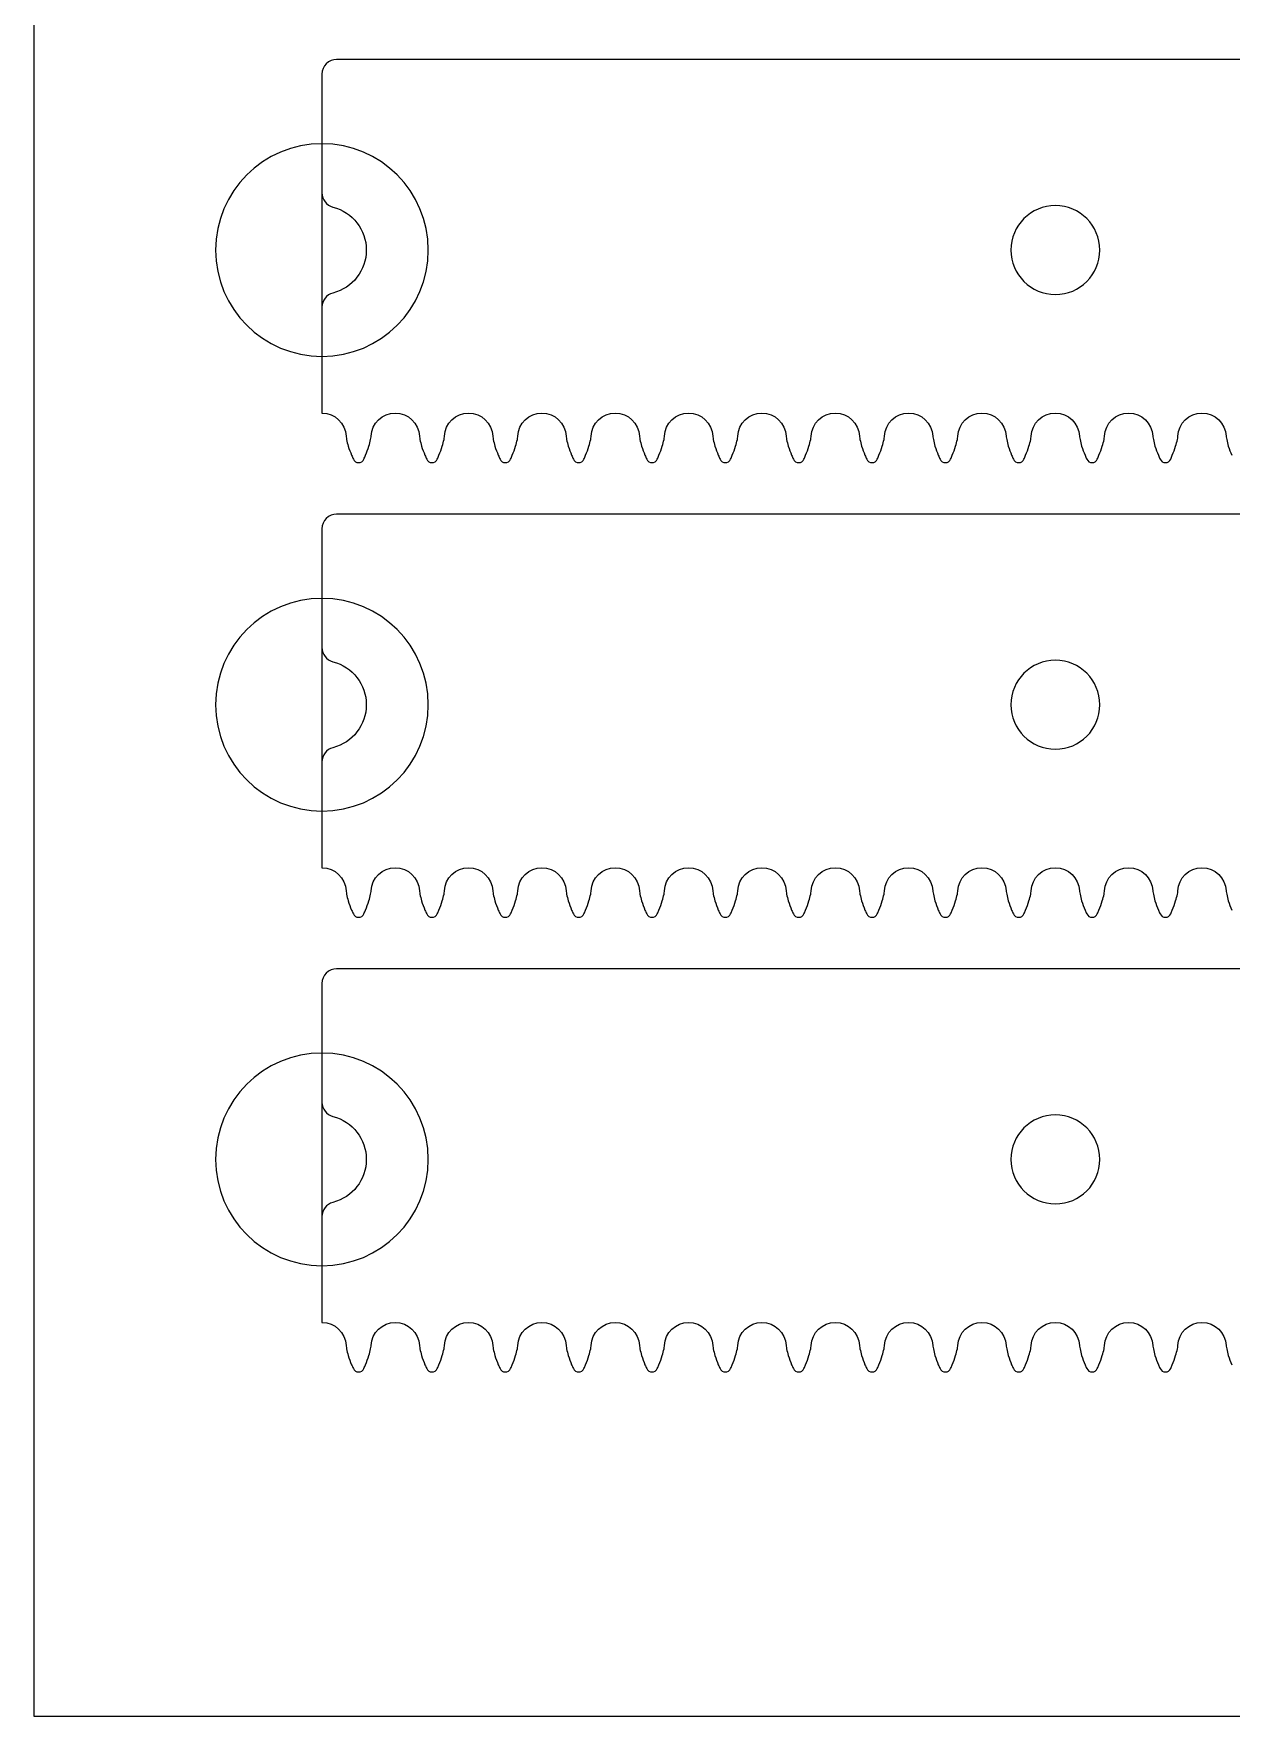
# Model space of a CAD drawing. Extents: x 283 to 2739, y 1003 to 5796.
# Drawn here: x 292.4 to 374, y 1003.3 to 1118 of the extents above; entities that cross this region are included whole.
import ezdxf

# ---------------------------------------------------------------- set-up
doc = ezdxf.new("R2010")
doc.units = 0
for name, color, linetype in [('4MM-1-INSIDE_HOLES', 3, 'CONTINUOUS'), ('4MM-2-2MM_POCKET', 1, 'CONTINUOUS'), ('4MM-3-CUTOUT', 7, 'CONTINUOUS'), ('4MM-4-0_4MM_CHAMFER', 8, 'CONTINUOUS'), ('SHEET_REF', 250, 'CONTINUOUS')]:
    doc.layers.add(name, color=color, linetype=linetype)

msp = doc.modelspace()

# ---------------------------------------------------------------- linework, layer by layer
at = {"layer": '4MM-1-INSIDE_HOLES', "extrusion": (0, 0, -1)}
for centre in [(-362.01, 1103.23), (-362.01, 1072.23), (-362.01, 1041.23)]:
    msp.add_circle(centre, 3.03, dxfattribs=at)
at = {"layer": '4MM-2-2MM_POCKET', "extrusion": (0, 0, -1)}
for centre in [(-312.01, 1103.23), (-312.01, 1072.23), (-312.01, 1041.23)]:
    msp.add_circle(centre, 7.25, dxfattribs=at)
at = {"layer": '4MM-3-CUTOUT'}
for points in [[(1011.01, 1116.23), (313.01, 1116.23, 0.414214), (312.01, 1115.23), (312.01, 1107.13, 0.342447), (312.76, 1106.16, -0.77588), (312.76, 1100.3, 0.342447), (312.01, 1099.34), (312.01, 1092.12, -0.401492), (313.65, 1090.54), (313.66, 1090.49, 0.020581), (313.69, 1090.31, 0.025116), (313.8, 1089.87, 0.023491), (314.03, 1089.24, 0.007108), (314.15, 1088.97, 0.646049), (314.87, 1088.97, 0.006676), (314.98, 1089.24, 0.025225), (315.21, 1089.87, 0.019019), (315.33, 1090.31, 0.025376), (315.36, 1090.49), (315.36, 1090.54, -0.957297), (318.65, 1090.54), (318.66, 1090.49, 0.01918), (318.69, 1090.31, 0.025116), (318.8, 1089.87, 0.023491), (319.03, 1089.24, 0.007108), (319.15, 1088.97, 0.646049), (319.87, 1088.97, 0.006676), (319.98, 1089.24, 0.025225), (320.21, 1089.87, 0.019019), (320.33, 1090.31, 0.025376), (320.36, 1090.49), (320.36, 1090.54, -0.957297), (323.65, 1090.54), (323.66, 1090.49, 0.01918), (323.69, 1090.31, 0.025116), (323.8, 1089.87, 0.023491), (324.03, 1089.24, 0.007108), (324.15, 1088.97, 0.646049), (324.87, 1088.97, 0.006676), (324.98, 1089.24, 0.025225), (325.21, 1089.87, 0.019019), (325.33, 1090.31, 0.025376), (325.36, 1090.49), (325.36, 1090.54, -0.957297), (328.65, 1090.54), (328.66, 1090.49, 0.01918), (328.69, 1090.31, 0.025116), (328.8, 1089.87, 0.023491), (329.03, 1089.24, 0.007108), (329.15, 1088.97, 0.646049), (329.87, 1088.97, 0.006676), (329.98, 1089.24, 0.025225), (330.21, 1089.87, 0.019019), (330.33, 1090.31, 0.025376), (330.36, 1090.49), (330.36, 1090.54, -0.957297), (333.65, 1090.54), (333.66, 1090.49, 0.01918), (333.69, 1090.31, 0.025116), (333.8, 1089.87, 0.023491), (334.03, 1089.24, 0.007108), (334.15, 1088.97, 0.646049), (334.87, 1088.97, 0.006676), (334.98, 1089.24, 0.025225), (335.21, 1089.87, 0.019019), (335.33, 1090.31, 0.025376), (335.36, 1090.49), (335.36, 1090.54, -0.957297), (338.65, 1090.54), (338.66, 1090.49, 0.01918), (338.69, 1090.31, 0.025116), (338.8, 1089.87, 0.023491), (339.03, 1089.24, 0.007108), (339.15, 1088.97, 0.646049), (339.87, 1088.97, 0.006676), (339.98, 1089.24, 0.025225), (340.21, 1089.87, 0.019019), (340.33, 1090.31, 0.025376), (340.36, 1090.49), (340.36, 1090.54, -0.957297), (343.65, 1090.54), (343.66, 1090.49, 0.01918), (343.69, 1090.31, 0.025116), (343.8, 1089.87, 0.023491), (344.03, 1089.24, 0.007108), (344.15, 1088.97, 0.646049), (344.87, 1088.97, 0.006676), (344.98, 1089.24, 0.025225), (345.21, 1089.87, 0.019019), (345.33, 1090.31, 0.025376), (345.36, 1090.49), (345.36, 1090.54, -0.957297), (348.65, 1090.54), (348.66, 1090.49, 0.01918), (348.69, 1090.31, 0.025116), (348.8, 1089.87, 0.023491), (349.03, 1089.24, 0.007108), (349.15, 1088.97, 0.646049), (349.87, 1088.97, 0.006676), (349.98, 1089.24, 0.025225), (350.21, 1089.87, 0.019019), (350.33, 1090.31, 0.025376), (350.36, 1090.49), (350.36, 1090.54, -0.957297), (353.65, 1090.54), (353.66, 1090.49, 0.01918), (353.69, 1090.31, 0.025116), (353.8, 1089.87, 0.023491), (354.03, 1089.24, 0.007108), (354.15, 1088.97, 0.646049), (354.87, 1088.97, 0.006676), (354.98, 1089.24, 0.025225), (355.21, 1089.87, 0.019019), (355.33, 1090.31, 0.025376), (355.36, 1090.49), (355.36, 1090.54, -0.957297), (358.65, 1090.54), (358.66, 1090.49, 0.01918), (358.69, 1090.31, 0.025116), (358.8, 1089.87, 0.023491), (359.03, 1089.24, 0.007108), (359.15, 1088.97, 0.646049), (359.87, 1088.97, 0.006676), (359.98, 1089.24, 0.025225), (360.21, 1089.87, 0.019019), (360.33, 1090.31, 0.025376), (360.36, 1090.49), (360.36, 1090.54, -0.957297), (363.65, 1090.54), (363.66, 1090.49, 0.01918), (363.69, 1090.31, 0.025116), (363.8, 1089.87, 0.023491), (364.03, 1089.24, 0.007108), (364.15, 1088.97, 0.646049), (364.87, 1088.97, 0.006676), (364.98, 1089.24, 0.025225), (365.21, 1089.87, 0.019019), (365.33, 1090.31, 0.025376), (365.36, 1090.49), (365.36, 1090.54, -0.957297), (368.65, 1090.54), (368.66, 1090.49, 0.01918), (368.69, 1090.31, 0.025116), (368.8, 1089.87, 0.023491), (369.03, 1089.24, 0.007108), (369.15, 1088.97, 0.646049), (369.87, 1088.97, 0.006676), (369.98, 1089.24, 0.025225), (370.21, 1089.87, 0.019019), (370.33, 1090.31, 0.025376), (370.36, 1090.49), (370.36, 1090.54, -0.957297), (373.65, 1090.54), (373.66, 1090.49, 0.01918), (373.69, 1090.31, 0.025116), (373.8, 1089.87, 0.023491), (374.03, 1089.24, 0.007108)], [(1011.01, 1085.23), (313.01, 1085.23, 0.414214), (312.01, 1084.23), (312.01, 1076.13, 0.342447), (312.76, 1075.16, -0.77588), (312.76, 1069.3, 0.342447), (312.01, 1068.34), (312.01, 1061.12, -0.401492), (313.65, 1059.54), (313.66, 1059.49, 0.020581), (313.69, 1059.31, 0.025116), (313.8, 1058.87, 0.023491), (314.03, 1058.23, 0.007108), (314.15, 1057.97, 0.646049), (314.87, 1057.97, 0.006676), (314.98, 1058.23, 0.025225), (315.21, 1058.87, 0.019019), (315.33, 1059.31, 0.025376), (315.36, 1059.49), (315.36, 1059.54, -0.957297), (318.65, 1059.54), (318.66, 1059.49, 0.01918), (318.69, 1059.31, 0.025116), (318.8, 1058.87, 0.023491), (319.03, 1058.23, 0.007108), (319.15, 1057.97, 0.646049), (319.87, 1057.97, 0.006676), (319.98, 1058.23, 0.025225), (320.21, 1058.87, 0.019019), (320.33, 1059.31, 0.025376), (320.36, 1059.49), (320.36, 1059.54, -0.957297), (323.65, 1059.54), (323.66, 1059.49, 0.01918), (323.69, 1059.31, 0.025116), (323.8, 1058.87, 0.023491), (324.03, 1058.23, 0.007108), (324.15, 1057.97, 0.646049), (324.87, 1057.97, 0.006676), (324.98, 1058.23, 0.025225), (325.21, 1058.87, 0.019019), (325.33, 1059.31, 0.025376), (325.36, 1059.49), (325.36, 1059.54, -0.957297), (328.65, 1059.54), (328.66, 1059.49, 0.01918), (328.69, 1059.31, 0.025116), (328.8, 1058.87, 0.023491), (329.03, 1058.23, 0.007108), (329.15, 1057.97, 0.646049), (329.87, 1057.97, 0.006676), (329.98, 1058.23, 0.025225), (330.21, 1058.87, 0.019019), (330.33, 1059.31, 0.025376), (330.36, 1059.49), (330.36, 1059.54, -0.957297), (333.65, 1059.54), (333.66, 1059.49, 0.01918), (333.69, 1059.31, 0.025116), (333.8, 1058.87, 0.023491), (334.03, 1058.23, 0.007108), (334.15, 1057.97, 0.646049), (334.87, 1057.97, 0.006676), (334.98, 1058.23, 0.025225), (335.21, 1058.87, 0.019019), (335.33, 1059.31, 0.025376), (335.36, 1059.49), (335.36, 1059.54, -0.957297), (338.65, 1059.54), (338.66, 1059.49, 0.01918), (338.69, 1059.31, 0.025116), (338.8, 1058.87, 0.023491), (339.03, 1058.23, 0.007108), (339.15, 1057.97, 0.646049), (339.87, 1057.97, 0.006676), (339.98, 1058.23, 0.025225), (340.21, 1058.87, 0.019019), (340.33, 1059.31, 0.025376), (340.36, 1059.49), (340.36, 1059.54, -0.957297), (343.65, 1059.54), (343.66, 1059.49, 0.01918), (343.69, 1059.31, 0.025116), (343.8, 1058.87, 0.023491), (344.03, 1058.23, 0.007108), (344.15, 1057.97, 0.646049), (344.87, 1057.97, 0.006676), (344.98, 1058.23, 0.025225), (345.21, 1058.87, 0.019019), (345.33, 1059.31, 0.025376), (345.36, 1059.49), (345.36, 1059.54, -0.957297), (348.65, 1059.54), (348.66, 1059.49, 0.01918), (348.69, 1059.31, 0.025116), (348.8, 1058.87, 0.023491), (349.03, 1058.23, 0.007108), (349.15, 1057.97, 0.646049), (349.87, 1057.97, 0.006676), (349.98, 1058.23, 0.025225), (350.21, 1058.87, 0.019019), (350.33, 1059.31, 0.025376), (350.36, 1059.49), (350.36, 1059.54, -0.957297), (353.65, 1059.54), (353.66, 1059.49, 0.01918), (353.69, 1059.31, 0.025116), (353.8, 1058.87, 0.023491), (354.03, 1058.23, 0.007108), (354.15, 1057.97, 0.646049), (354.87, 1057.97, 0.006676), (354.98, 1058.23, 0.025225), (355.21, 1058.87, 0.019019), (355.33, 1059.31, 0.025376), (355.36, 1059.49), (355.36, 1059.54, -0.957297), (358.65, 1059.54), (358.66, 1059.49, 0.01918), (358.69, 1059.31, 0.025116), (358.8, 1058.87, 0.023491), (359.03, 1058.23, 0.007108), (359.15, 1057.97, 0.646049), (359.87, 1057.97, 0.006676), (359.98, 1058.23, 0.025225), (360.21, 1058.87, 0.019019), (360.33, 1059.31, 0.025376), (360.36, 1059.49), (360.36, 1059.54, -0.957297), (363.65, 1059.54), (363.66, 1059.49, 0.01918), (363.69, 1059.31, 0.025116), (363.8, 1058.87, 0.023491), (364.03, 1058.23, 0.007108), (364.15, 1057.97, 0.646049), (364.87, 1057.97, 0.006676), (364.98, 1058.23, 0.025225), (365.21, 1058.87, 0.019019), (365.33, 1059.31, 0.025376), (365.36, 1059.49), (365.36, 1059.54, -0.957297), (368.65, 1059.54), (368.66, 1059.49, 0.01918), (368.69, 1059.31, 0.025116), (368.8, 1058.87, 0.023491), (369.03, 1058.23, 0.007108), (369.15, 1057.97, 0.646049), (369.87, 1057.97, 0.006676), (369.98, 1058.23, 0.025225), (370.21, 1058.87, 0.019019), (370.33, 1059.31, 0.025376), (370.36, 1059.49), (370.36, 1059.54, -0.957297), (373.65, 1059.54), (373.66, 1059.49, 0.01918), (373.69, 1059.31, 0.025116), (373.8, 1058.87, 0.023491), (374.03, 1058.23, 0.007108)], [(611.01, 1054.23), (313.01, 1054.23, 0.414214), (312.01, 1053.23), (312.01, 1045.13, 0.342447), (312.76, 1044.16, -0.77588), (312.76, 1038.3, 0.342447), (312.01, 1037.33), (312.01, 1030.12, -0.401492), (313.65, 1028.54), (313.66, 1028.49, 0.020581), (313.69, 1028.31, 0.025116), (313.8, 1027.87, 0.023491), (314.03, 1027.23, 0.007108), (314.15, 1026.97, 0.646049), (314.87, 1026.97, 0.006676), (314.98, 1027.23, 0.025225), (315.21, 1027.87, 0.019019), (315.33, 1028.31, 0.025376), (315.36, 1028.49), (315.36, 1028.54, -0.957297), (318.65, 1028.54), (318.66, 1028.49, 0.01918), (318.69, 1028.31, 0.025116), (318.8, 1027.87, 0.023491), (319.03, 1027.23, 0.007108), (319.15, 1026.97, 0.646049), (319.87, 1026.97, 0.006676), (319.98, 1027.23, 0.025225), (320.21, 1027.87, 0.019019), (320.33, 1028.31, 0.025376), (320.36, 1028.49), (320.36, 1028.54, -0.957297), (323.65, 1028.54), (323.66, 1028.49, 0.01918), (323.69, 1028.31, 0.025116), (323.8, 1027.87, 0.023491), (324.03, 1027.23, 0.007108), (324.15, 1026.97, 0.646049), (324.87, 1026.97, 0.006676), (324.98, 1027.23, 0.025225), (325.21, 1027.87, 0.019019), (325.33, 1028.31, 0.025376), (325.36, 1028.49), (325.36, 1028.54, -0.957297), (328.65, 1028.54), (328.66, 1028.49, 0.01918), (328.69, 1028.31, 0.025116), (328.8, 1027.87, 0.023491), (329.03, 1027.23, 0.007108), (329.15, 1026.97, 0.646049), (329.87, 1026.97, 0.006676), (329.98, 1027.23, 0.025225), (330.21, 1027.87, 0.019019), (330.33, 1028.31, 0.025376), (330.36, 1028.49), (330.36, 1028.54, -0.957297), (333.65, 1028.54), (333.66, 1028.49, 0.01918), (333.69, 1028.31, 0.025116), (333.8, 1027.87, 0.023491), (334.03, 1027.23, 0.007108), (334.15, 1026.97, 0.646049), (334.87, 1026.97, 0.006676), (334.98, 1027.23, 0.025225), (335.21, 1027.87, 0.019019), (335.33, 1028.31, 0.025376), (335.36, 1028.49), (335.36, 1028.54, -0.957297), (338.65, 1028.54), (338.66, 1028.49, 0.01918), (338.69, 1028.31, 0.025116), (338.8, 1027.87, 0.023491), (339.03, 1027.23, 0.007108), (339.15, 1026.97, 0.646049), (339.87, 1026.97, 0.006676), (339.98, 1027.23, 0.025225), (340.21, 1027.87, 0.019019), (340.33, 1028.31, 0.025376), (340.36, 1028.49), (340.36, 1028.54, -0.957297), (343.65, 1028.54), (343.66, 1028.49, 0.01918), (343.69, 1028.31, 0.025116), (343.8, 1027.87, 0.023491), (344.03, 1027.23, 0.007108), (344.15, 1026.97, 0.646049), (344.87, 1026.97, 0.006676), (344.98, 1027.23, 0.025225), (345.21, 1027.87, 0.019019), (345.33, 1028.31, 0.025376), (345.36, 1028.49), (345.36, 1028.54, -0.957297), (348.65, 1028.54), (348.66, 1028.49, 0.01918), (348.69, 1028.31, 0.025116), (348.8, 1027.87, 0.023491), (349.03, 1027.23, 0.007108), (349.15, 1026.97, 0.646049), (349.87, 1026.97, 0.006676), (349.98, 1027.23, 0.025225), (350.21, 1027.87, 0.019019), (350.33, 1028.31, 0.025376), (350.36, 1028.49), (350.36, 1028.54, -0.957297), (353.65, 1028.54), (353.66, 1028.49, 0.01918), (353.69, 1028.31, 0.025116), (353.8, 1027.87, 0.023491), (354.03, 1027.23, 0.007108), (354.15, 1026.97, 0.646049), (354.87, 1026.97, 0.006676), (354.98, 1027.23, 0.025225), (355.21, 1027.87, 0.019019), (355.33, 1028.31, 0.025376), (355.36, 1028.49), (355.36, 1028.54, -0.957297), (358.65, 1028.54), (358.66, 1028.49, 0.01918), (358.69, 1028.31, 0.025116), (358.8, 1027.87, 0.023491), (359.03, 1027.23, 0.007108), (359.15, 1026.97, 0.646049), (359.87, 1026.97, 0.006676), (359.98, 1027.23, 0.025225), (360.21, 1027.87, 0.019019), (360.33, 1028.31, 0.025376), (360.36, 1028.49), (360.36, 1028.54, -0.957297), (363.65, 1028.54), (363.66, 1028.49, 0.01918), (363.69, 1028.31, 0.025116), (363.8, 1027.87, 0.023491), (364.03, 1027.23, 0.007108), (364.15, 1026.97, 0.646049), (364.87, 1026.97, 0.006676), (364.98, 1027.23, 0.025225), (365.21, 1027.87, 0.019019), (365.33, 1028.31, 0.025376), (365.36, 1028.49), (365.36, 1028.54, -0.957297), (368.65, 1028.54), (368.66, 1028.49, 0.01918), (368.69, 1028.31, 0.025116), (368.8, 1027.87, 0.023491), (369.03, 1027.23, 0.007108), (369.15, 1026.97, 0.646049), (369.87, 1026.97, 0.006676), (369.98, 1027.23, 0.025225), (370.21, 1027.87, 0.019019), (370.33, 1028.31, 0.025376), (370.36, 1028.49), (370.36, 1028.54, -0.957297), (373.65, 1028.54), (373.66, 1028.49, 0.01918), (373.69, 1028.31, 0.025116), (373.8, 1027.87, 0.023491), (374.03, 1027.23, 0.007108)]]:
    msp.add_lwpolyline(points, format="xyb", dxfattribs=at)
at = {"layer": '4MM-4-0_4MM_CHAMFER'}
for points in [[(1011.01, 1116.23), (313.01, 1116.23, 0.414214), (312.01, 1115.23), (312.01, 1092.12, -0.401492), (313.65, 1090.54), (313.66, 1090.49, 0.020581), (313.69, 1090.31, 0.025116), (313.8, 1089.87, 0.023491), (314.03, 1089.24, 0.007108), (314.15, 1088.97, 0.646049), (314.87, 1088.97, 0.006676), (314.98, 1089.24, 0.025225), (315.21, 1089.87, 0.019019), (315.33, 1090.31, 0.025376), (315.36, 1090.49), (315.36, 1090.54, -0.957297), (318.65, 1090.54), (318.66, 1090.49, 0.01918), (318.69, 1090.31, 0.025116), (318.8, 1089.87, 0.023491), (319.03, 1089.24, 0.007108), (319.15, 1088.97, 0.646049), (319.87, 1088.97, 0.006676), (319.98, 1089.24, 0.025225), (320.21, 1089.87, 0.019019), (320.33, 1090.31, 0.025376), (320.36, 1090.49), (320.36, 1090.54, -0.957297), (323.65, 1090.54), (323.66, 1090.49, 0.01918), (323.69, 1090.31, 0.025116), (323.8, 1089.87, 0.023491), (324.03, 1089.24, 0.007108), (324.15, 1088.97, 0.646049), (324.87, 1088.97, 0.006676), (324.98, 1089.24, 0.025225), (325.21, 1089.87, 0.019019), (325.33, 1090.31, 0.025376), (325.36, 1090.49), (325.36, 1090.54, -0.957297), (328.65, 1090.54), (328.66, 1090.49, 0.01918), (328.69, 1090.31, 0.025116), (328.8, 1089.87, 0.023491), (329.03, 1089.24, 0.007108), (329.15, 1088.97, 0.646049), (329.87, 1088.97, 0.006676), (329.98, 1089.24, 0.025225), (330.21, 1089.87, 0.019019), (330.33, 1090.31, 0.025376), (330.36, 1090.49), (330.36, 1090.54, -0.957297), (333.65, 1090.54), (333.66, 1090.49, 0.01918), (333.69, 1090.31, 0.025116), (333.8, 1089.87, 0.023491), (334.03, 1089.24, 0.007108), (334.15, 1088.97, 0.646049), (334.87, 1088.97, 0.006676), (334.98, 1089.24, 0.025225), (335.21, 1089.87, 0.019019), (335.33, 1090.31, 0.025376), (335.36, 1090.49), (335.36, 1090.54, -0.957297), (338.65, 1090.54), (338.66, 1090.49, 0.01918), (338.69, 1090.31, 0.025116), (338.8, 1089.87, 0.023491), (339.03, 1089.24, 0.007108), (339.15, 1088.97, 0.646049), (339.87, 1088.97, 0.006676), (339.98, 1089.24, 0.025225), (340.21, 1089.87, 0.019019), (340.33, 1090.31, 0.025376), (340.36, 1090.49), (340.36, 1090.54, -0.957297), (343.65, 1090.54), (343.66, 1090.49, 0.01918), (343.69, 1090.31, 0.025116), (343.8, 1089.87, 0.023491), (344.03, 1089.24, 0.007108), (344.15, 1088.97, 0.646049), (344.87, 1088.97, 0.006676), (344.98, 1089.24, 0.025225), (345.21, 1089.87, 0.019019), (345.33, 1090.31, 0.025376), (345.36, 1090.49), (345.36, 1090.54, -0.957297), (348.65, 1090.54), (348.66, 1090.49, 0.01918), (348.69, 1090.31, 0.025116), (348.8, 1089.87, 0.023491), (349.03, 1089.24, 0.007108), (349.15, 1088.97, 0.646049), (349.87, 1088.97, 0.006676), (349.98, 1089.24, 0.025225), (350.21, 1089.87, 0.019019), (350.33, 1090.31, 0.025376), (350.36, 1090.49), (350.36, 1090.54, -0.957297), (353.65, 1090.54), (353.66, 1090.49, 0.01918), (353.69, 1090.31, 0.025116), (353.8, 1089.87, 0.023491), (354.03, 1089.24, 0.007108), (354.15, 1088.97, 0.646049), (354.87, 1088.97, 0.006676), (354.98, 1089.24, 0.025225), (355.21, 1089.87, 0.019019), (355.33, 1090.31, 0.025376), (355.36, 1090.49), (355.36, 1090.54, -0.957297), (358.65, 1090.54), (358.66, 1090.49, 0.01918), (358.69, 1090.31, 0.025116), (358.8, 1089.87, 0.023491), (359.03, 1089.24, 0.007108), (359.15, 1088.97, 0.646049), (359.87, 1088.97, 0.006676), (359.98, 1089.24, 0.025225), (360.21, 1089.87, 0.019019), (360.33, 1090.31, 0.025376), (360.36, 1090.49), (360.36, 1090.54, -0.957297), (363.65, 1090.54), (363.66, 1090.49, 0.01918), (363.69, 1090.31, 0.025116), (363.8, 1089.87, 0.023491), (364.03, 1089.24, 0.007108), (364.15, 1088.97, 0.646049), (364.87, 1088.97, 0.006676), (364.98, 1089.24, 0.025225), (365.21, 1089.87, 0.019019), (365.33, 1090.31, 0.025376), (365.36, 1090.49), (365.36, 1090.54, -0.957297), (368.65, 1090.54), (368.66, 1090.49, 0.01918), (368.69, 1090.31, 0.025116), (368.8, 1089.87, 0.023491), (369.03, 1089.24, 0.007108), (369.15, 1088.97, 0.646049), (369.87, 1088.97, 0.006676), (369.98, 1089.24, 0.025225), (370.21, 1089.87, 0.019019), (370.33, 1090.31, 0.025376), (370.36, 1090.49), (370.36, 1090.54, -0.957297), (373.65, 1090.54), (373.66, 1090.49, 0.01918), (373.69, 1090.31, 0.025116), (373.8, 1089.87, 0.023491), (374.03, 1089.24, 0.007108)], [(1011.01, 1085.23), (313.01, 1085.23, 0.414214), (312.01, 1084.23), (312.01, 1061.12, -0.401492), (313.65, 1059.54), (313.66, 1059.49, 0.020581), (313.69, 1059.31, 0.025116), (313.8, 1058.87, 0.023491), (314.03, 1058.23, 0.007108), (314.15, 1057.97, 0.646049), (314.87, 1057.97, 0.006676), (314.98, 1058.23, 0.025225), (315.21, 1058.87, 0.019019), (315.33, 1059.31, 0.025376), (315.36, 1059.49), (315.36, 1059.54, -0.957297), (318.65, 1059.54), (318.66, 1059.49, 0.01918), (318.69, 1059.31, 0.025116), (318.8, 1058.87, 0.023491), (319.03, 1058.23, 0.007108), (319.15, 1057.97, 0.646049), (319.87, 1057.97, 0.006676), (319.98, 1058.23, 0.025225), (320.21, 1058.87, 0.019019), (320.33, 1059.31, 0.025376), (320.36, 1059.49), (320.36, 1059.54, -0.957297), (323.65, 1059.54), (323.66, 1059.49, 0.01918), (323.69, 1059.31, 0.025116), (323.8, 1058.87, 0.023491), (324.03, 1058.23, 0.007108), (324.15, 1057.97, 0.646049), (324.87, 1057.97, 0.006676), (324.98, 1058.23, 0.025225), (325.21, 1058.87, 0.019019), (325.33, 1059.31, 0.025376), (325.36, 1059.49), (325.36, 1059.54, -0.957297), (328.65, 1059.54), (328.66, 1059.49, 0.01918), (328.69, 1059.31, 0.025116), (328.8, 1058.87, 0.023491), (329.03, 1058.23, 0.007108), (329.15, 1057.97, 0.646049), (329.87, 1057.97, 0.006676), (329.98, 1058.23, 0.025225), (330.21, 1058.87, 0.019019), (330.33, 1059.31, 0.025376), (330.36, 1059.49), (330.36, 1059.54, -0.957297), (333.65, 1059.54), (333.66, 1059.49, 0.01918), (333.69, 1059.31, 0.025116), (333.8, 1058.87, 0.023491), (334.03, 1058.23, 0.007108), (334.15, 1057.97, 0.646049), (334.87, 1057.97, 0.006676), (334.98, 1058.23, 0.025225), (335.21, 1058.87, 0.019019), (335.33, 1059.31, 0.025376), (335.36, 1059.49), (335.36, 1059.54, -0.957297), (338.65, 1059.54), (338.66, 1059.49, 0.01918), (338.69, 1059.31, 0.025116), (338.8, 1058.87, 0.023491), (339.03, 1058.23, 0.007108), (339.15, 1057.97, 0.646049), (339.87, 1057.97, 0.006676), (339.98, 1058.23, 0.025225), (340.21, 1058.87, 0.019019), (340.33, 1059.31, 0.025376), (340.36, 1059.49), (340.36, 1059.54, -0.957297), (343.65, 1059.54), (343.66, 1059.49, 0.01918), (343.69, 1059.31, 0.025116), (343.8, 1058.87, 0.023491), (344.03, 1058.23, 0.007108), (344.15, 1057.97, 0.646049), (344.87, 1057.97, 0.006676), (344.98, 1058.23, 0.025225), (345.21, 1058.87, 0.019019), (345.33, 1059.31, 0.025376), (345.36, 1059.49), (345.36, 1059.54, -0.957297), (348.65, 1059.54), (348.66, 1059.49, 0.01918), (348.69, 1059.31, 0.025116), (348.8, 1058.87, 0.023491), (349.03, 1058.23, 0.007108), (349.15, 1057.97, 0.646049), (349.87, 1057.97, 0.006676), (349.98, 1058.23, 0.025225), (350.21, 1058.87, 0.019019), (350.33, 1059.31, 0.025376), (350.36, 1059.49), (350.36, 1059.54, -0.957297), (353.65, 1059.54), (353.66, 1059.49, 0.01918), (353.69, 1059.31, 0.025116), (353.8, 1058.87, 0.023491), (354.03, 1058.23, 0.007108), (354.15, 1057.97, 0.646049), (354.87, 1057.97, 0.006676), (354.98, 1058.23, 0.025225), (355.21, 1058.87, 0.019019), (355.33, 1059.31, 0.025376), (355.36, 1059.49), (355.36, 1059.54, -0.957297), (358.65, 1059.54), (358.66, 1059.49, 0.01918), (358.69, 1059.31, 0.025116), (358.8, 1058.87, 0.023491), (359.03, 1058.23, 0.007108), (359.15, 1057.97, 0.646049), (359.87, 1057.97, 0.006676), (359.98, 1058.23, 0.025225), (360.21, 1058.87, 0.019019), (360.33, 1059.31, 0.025376), (360.36, 1059.49), (360.36, 1059.54, -0.957297), (363.65, 1059.54), (363.66, 1059.49, 0.01918), (363.69, 1059.31, 0.025116), (363.8, 1058.87, 0.023491), (364.03, 1058.23, 0.007108), (364.15, 1057.97, 0.646049), (364.87, 1057.97, 0.006676), (364.98, 1058.23, 0.025225), (365.21, 1058.87, 0.019019), (365.33, 1059.31, 0.025376), (365.36, 1059.49), (365.36, 1059.54, -0.957297), (368.65, 1059.54), (368.66, 1059.49, 0.01918), (368.69, 1059.31, 0.025116), (368.8, 1058.87, 0.023491), (369.03, 1058.23, 0.007108), (369.15, 1057.97, 0.646049), (369.87, 1057.97, 0.006676), (369.98, 1058.23, 0.025225), (370.21, 1058.87, 0.019019), (370.33, 1059.31, 0.025376), (370.36, 1059.49), (370.36, 1059.54, -0.957297), (373.65, 1059.54), (373.66, 1059.49, 0.01918), (373.69, 1059.31, 0.025116), (373.8, 1058.87, 0.023491), (374.03, 1058.23, 0.007108)], [(611.01, 1054.23), (313.01, 1054.23, 0.414214), (312.01, 1053.23), (312.01, 1030.12, -0.401492), (313.65, 1028.54), (313.66, 1028.49, 0.020581), (313.69, 1028.31, 0.025116), (313.8, 1027.87, 0.023491), (314.03, 1027.23, 0.007108), (314.15, 1026.97, 0.646049), (314.87, 1026.97, 0.006676), (314.98, 1027.23, 0.025225), (315.21, 1027.87, 0.019019), (315.33, 1028.31, 0.025376), (315.36, 1028.49), (315.36, 1028.54, -0.957297), (318.65, 1028.54), (318.66, 1028.49, 0.01918), (318.69, 1028.31, 0.025116), (318.8, 1027.87, 0.023491), (319.03, 1027.23, 0.007108), (319.15, 1026.97, 0.646049), (319.87, 1026.97, 0.006676), (319.98, 1027.23, 0.025225), (320.21, 1027.87, 0.019019), (320.33, 1028.31, 0.025376), (320.36, 1028.49), (320.36, 1028.54, -0.957297), (323.65, 1028.54), (323.66, 1028.49, 0.01918), (323.69, 1028.31, 0.025116), (323.8, 1027.87, 0.023491), (324.03, 1027.23, 0.007108), (324.15, 1026.97, 0.646049), (324.87, 1026.97, 0.006676), (324.98, 1027.23, 0.025225), (325.21, 1027.87, 0.019019), (325.33, 1028.31, 0.025376), (325.36, 1028.49), (325.36, 1028.54, -0.957297), (328.65, 1028.54), (328.66, 1028.49, 0.01918), (328.69, 1028.31, 0.025116), (328.8, 1027.87, 0.023491), (329.03, 1027.23, 0.007108), (329.15, 1026.97, 0.646049), (329.87, 1026.97, 0.006676), (329.98, 1027.23, 0.025225), (330.21, 1027.87, 0.019019), (330.33, 1028.31, 0.025376), (330.36, 1028.49), (330.36, 1028.54, -0.957297), (333.65, 1028.54), (333.66, 1028.49, 0.01918), (333.69, 1028.31, 0.025116), (333.8, 1027.87, 0.023491), (334.03, 1027.23, 0.007108), (334.15, 1026.97, 0.646049), (334.87, 1026.97, 0.006676), (334.98, 1027.23, 0.025225), (335.21, 1027.87, 0.019019), (335.33, 1028.31, 0.025376), (335.36, 1028.49), (335.36, 1028.54, -0.957297), (338.65, 1028.54), (338.66, 1028.49, 0.01918), (338.69, 1028.31, 0.025116), (338.8, 1027.87, 0.023491), (339.03, 1027.23, 0.007108), (339.15, 1026.97, 0.646049), (339.87, 1026.97, 0.006676), (339.98, 1027.23, 0.025225), (340.21, 1027.87, 0.019019), (340.33, 1028.31, 0.025376), (340.36, 1028.49), (340.36, 1028.54, -0.957297), (343.65, 1028.54), (343.66, 1028.49, 0.01918), (343.69, 1028.31, 0.025116), (343.8, 1027.87, 0.023491), (344.03, 1027.23, 0.007108), (344.15, 1026.97, 0.646049), (344.87, 1026.97, 0.006676), (344.98, 1027.23, 0.025225), (345.21, 1027.87, 0.019019), (345.33, 1028.31, 0.025376), (345.36, 1028.49), (345.36, 1028.54, -0.957297), (348.65, 1028.54), (348.66, 1028.49, 0.01918), (348.69, 1028.31, 0.025116), (348.8, 1027.87, 0.023491), (349.03, 1027.23, 0.007108), (349.15, 1026.97, 0.646049), (349.87, 1026.97, 0.006676), (349.98, 1027.23, 0.025225), (350.21, 1027.87, 0.019019), (350.33, 1028.31, 0.025376), (350.36, 1028.49), (350.36, 1028.54, -0.957297), (353.65, 1028.54), (353.66, 1028.49, 0.01918), (353.69, 1028.31, 0.025116), (353.8, 1027.87, 0.023491), (354.03, 1027.23, 0.007108), (354.15, 1026.97, 0.646049), (354.87, 1026.97, 0.006676), (354.98, 1027.23, 0.025225), (355.21, 1027.87, 0.019019), (355.33, 1028.31, 0.025376), (355.36, 1028.49), (355.36, 1028.54, -0.957297), (358.65, 1028.54), (358.66, 1028.49, 0.01918), (358.69, 1028.31, 0.025116), (358.8, 1027.87, 0.023491), (359.03, 1027.23, 0.007108), (359.15, 1026.97, 0.646049), (359.87, 1026.97, 0.006676), (359.98, 1027.23, 0.025225), (360.21, 1027.87, 0.019019), (360.33, 1028.31, 0.025376), (360.36, 1028.49), (360.36, 1028.54, -0.957297), (363.65, 1028.54), (363.66, 1028.49, 0.01918), (363.69, 1028.31, 0.025116), (363.8, 1027.87, 0.023491), (364.03, 1027.23, 0.007108), (364.15, 1026.97, 0.646049), (364.87, 1026.97, 0.006676), (364.98, 1027.23, 0.025225), (365.21, 1027.87, 0.019019), (365.33, 1028.31, 0.025376), (365.36, 1028.49), (365.36, 1028.54, -0.957297), (368.65, 1028.54), (368.66, 1028.49, 0.01918), (368.69, 1028.31, 0.025116), (368.8, 1027.87, 0.023491), (369.03, 1027.23, 0.007108), (369.15, 1026.97, 0.646049), (369.87, 1026.97, 0.006676), (369.98, 1027.23, 0.025225), (370.21, 1027.87, 0.019019), (370.33, 1028.31, 0.025376), (370.36, 1028.49), (370.36, 1028.54, -0.957297), (373.65, 1028.54), (373.66, 1028.49, 0.01918), (373.69, 1028.31, 0.025116), (373.8, 1027.87, 0.023491), (374.03, 1027.23, 0.007108)]]:
    msp.add_lwpolyline(points, format="xyb", dxfattribs=at)
at = {"layer": 'SHEET_REF'}
msp.add_lwpolyline([(292.36, 1003.26), (1092.36, 1003.26), (1092.36, 1203.26), (292.36, 1203.26)], close=True, dxfattribs=at)

doc.saveas('drawing.dxf')
